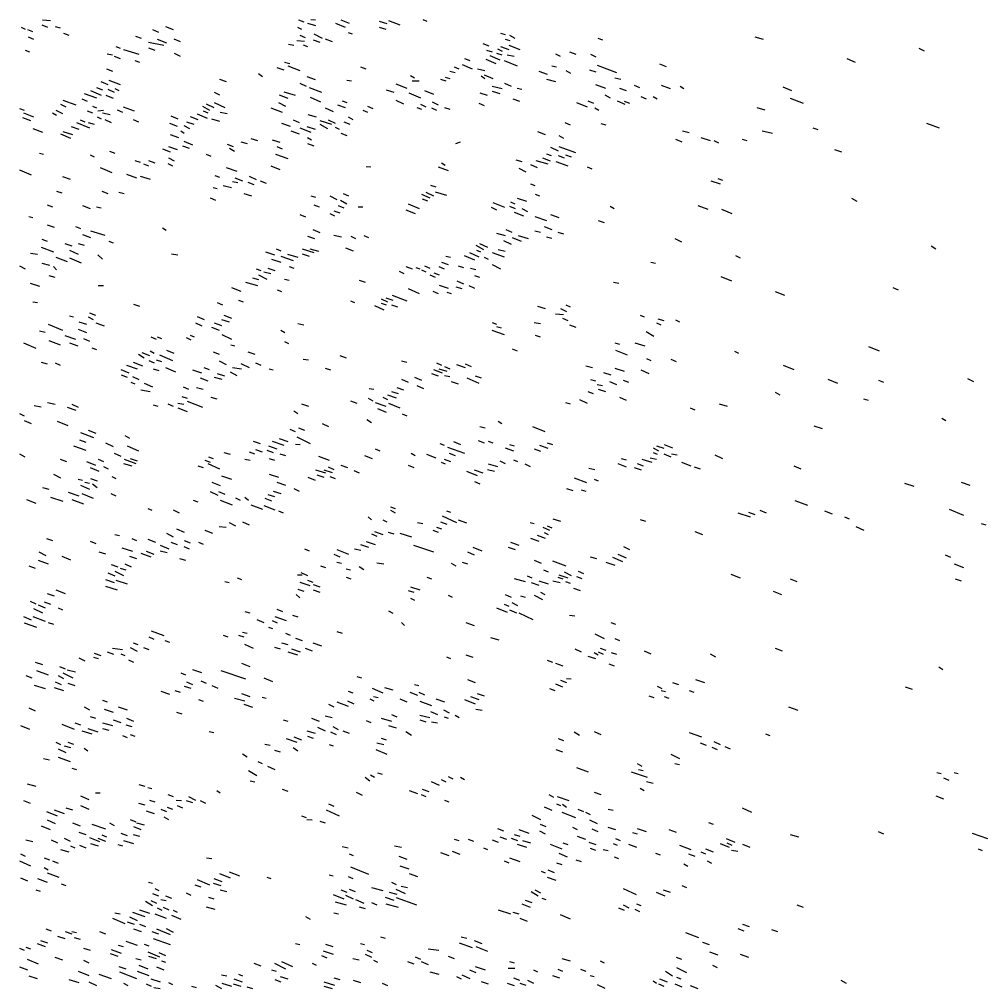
# Model space of a CAD drawing. Extents: x 0 to 598, y 0 to 600.
# Drawn here: x 0.2 to 300.9, y 0.2 to 301.4 of the extents above; entities that cross this region are included whole.
import ezdxf

# ---------------------------------------------------------------- set-up
doc = ezdxf.new("R2010")
doc.units = 0
doc.header["$MEASUREMENT"] = 0
doc.layers.add('LIMESTONE_FSET4', color=136, linetype='CONTINUOUS')

msp = doc.modelspace()

# ---------------------------------------------------------------- linework, layer by layer
at = {"layer": 'LIMESTONE_FSET4'}
for p, q in [((90.73, 301.4), (92.2, 301.22)), ((125.49, 301.4), (126.77, 300.84)), ((0.73, 298.97), (2.01, 298.41)), ((2.74, 298.22), (4.21, 297.66)), ((7.13, 299.72), (8.96, 298.97)), ((7.32, 301.22), (9.88, 301.03)), ((11.34, 299.16), (12.8, 298.78)), ((41.52, 298.22), (43.35, 297.47)), ((45.55, 299.16), (47.93, 298.22)), ((86.52, 298.97), (87.8, 298.41)), ((86.89, 301.22), (88.54, 300.66)), ((89.63, 300.28), (92.2, 299.53)), ((98.41, 300.28), (101.34, 298.97)), ((100.06, 301.22), (102.62, 300.28)), ((111.95, 300.84), (114.33, 300.09)), ((111.95, 298.97), (113.96, 298.41)), ((114.88, 301.03), (118.35, 299.72)), ((2.93, 295.98), (4.57, 295.23)), ((13.9, 297.1), (15.55, 296.54)), ((36.22, 296.16), (38.05, 295.6)), ((42.99, 295.23), (45.91, 294.1)), ((48.11, 295.41), (50.12, 294.48)), ((87.26, 296.54), (88.9, 295.79)), ((91.65, 296.91), (94.21, 295.6)), ((95.12, 295.41), (97.32, 294.48)), ((102.26, 297.29), (103.54, 296.91)), ((149.63, 297.1), (151.1, 296.72)), ((151.1, 295.23), (152.56, 294.85)), ((152.38, 296.54), (154.02, 295.6)), ((179.82, 295.6), (181.28, 295.04)), ((228.66, 295.98), (231.22, 295.23)), ((30.18, 292.98), (31.46, 292.42)), ((40.24, 294.29), (45, 293.35)), ((40.24, 292.61), (42.26, 291.86)), ((83.78, 293.73), (85.43, 293.35)), ((86.34, 294.85), (88.72, 294.66)), ((88.35, 293.54), (89.63, 292.98)), ((91.46, 295.04), (93.48, 294.29)), ((144.15, 293.92), (145.98, 293.17)), ((148.72, 292.23), (150.18, 291.48)), ((149.63, 292.98), (152.2, 292.04)), ((152.2, 293.35), (155.67, 292.04)), ((279.51, 292.42), (281.16, 291.67)), ((2.01, 291.86), (3.29, 291.29)), ((27.44, 290.73), (29.09, 290.36)), ((29.63, 289.98), (31.46, 289.24)), ((32.56, 292.04), (37.32, 290.55)), ((48.29, 290.92), (50.12, 289.98)), ((138.48, 289.24), (140.12, 288.67)), ((145.24, 291.86), (147.07, 291.29)), ((146.34, 290.17), (149.45, 288.86)), ((148.35, 290.92), (150, 290.36)), ((151.65, 290.36), (153.84, 289.98)), ((166.65, 290.73), (168.11, 289.98)), ((171.04, 291.29), (173.05, 290.55)), ((177.62, 290.55), (179.27, 289.8)), ((257.2, 289.24), (259.76, 288.11)), ((36.04, 288.67), (37.5, 288.11)), ((80.12, 286.43), (82.32, 285.68)), ((82.5, 288.11), (84.15, 287.74)), ((83.6, 286.99), (87.26, 285.49)), ((106.1, 286.61), (107.74, 286.05)), ((135.18, 286.61), (136.65, 286.05)), ((137.74, 287.36), (140.85, 286.05)), ((145.06, 289.05), (148.17, 287.74)), ((150.73, 288.67), (154.76, 286.99)), ((165.55, 286.99), (167.01, 286.61)), ((179.63, 287.18), (185.67, 284.93)), ((199.02, 287.55), (201.04, 286.8)), ((27.26, 286.05), (29.09, 285.3)), ((74.45, 284.56), (75.73, 283.62)), ((89.45, 283.62), (92.01, 282.68)), ((121.65, 283.99), (122.93, 283.24)), ((132.44, 283.43), (133.9, 283.06)), ((133.9, 285.3), (135.55, 284.93)), ((142.5, 286.05), (144.7, 285.49)), ((143.6, 283.81), (144.7, 283.06)), ((144.51, 284.18), (147.26, 283.06)), ((161.52, 285.3), (164.09, 284.37)), ((169.94, 285.49), (171.4, 284.74)), ((177.26, 285.68), (179.27, 285.12)), ((185.12, 283.24), (186.95, 282.87)), ((24.15, 280.25), (25.98, 279.5)), ((25.43, 282.12), (27.62, 281.19)), ((27.99, 282.5), (31.46, 281.19)), ((62.38, 282.87), (64.39, 282.12)), ((87.26, 281.56), (89.27, 280.62)), ((90.18, 280.25), (94.02, 278.75)), ((101.89, 282.5), (103.35, 282.31)), ((117.07, 281.37), (120.55, 280.06)), ((122.2, 282.31), (124.39, 282.31)), ((130.98, 282.87), (132.62, 282.31)), ((147.07, 280.62), (150.18, 279.88)), ((150.91, 281.56), (152.93, 280.62)), ((163.9, 282.87), (166.65, 282.12)), ((179.09, 281.19), (182.2, 280.06)), ((191.16, 281), (192.8, 280.25)), ((199.57, 281), (202.32, 279.88)), ((205.43, 280.62), (206.52, 279.88)), ((237.26, 280.44), (240, 279.31)), ((20.3, 278.38), (24.15, 277.07)), ((22.32, 279.31), (25.61, 277.82)), ((27.07, 277.82), (29.27, 276.88)), ((27.62, 279.69), (29.63, 278.75)), ((29.82, 279.88), (31.1, 279.31)), ((60.73, 278.75), (62.38, 278)), ((80.85, 278), (83.6, 276.88)), ((82.32, 278.94), (85.79, 277.82)), ((90.55, 277.25), (93.66, 275.76)), ((114.15, 279.5), (116.52, 278.75)), ((121.1, 278.56), (124.76, 277.07)), ((126.04, 279.31), (128.78, 278.19)), ((143.23, 278.56), (145.43, 277.82)), ((147.07, 279.13), (149.45, 278.38)), ((154.76, 280.06), (156.22, 279.69)), ((182.01, 278), (183.66, 277.07)), ((186.59, 280.06), (188.6, 279.31)), ((193.17, 277.44), (194.82, 276.69)), ((197.01, 277.44), (198.29, 276.69)), ((12.99, 275.01), (14.63, 274.26)), ((13.72, 276.32), (17.74, 274.82)), ((19.57, 276.69), (21.22, 275.94)), ((22.87, 274.45), (24.15, 273.88)), ((32.38, 274.26), (35.85, 272.95)), ((57.07, 274.45), (59.27, 273.14)), ((58.17, 275.2), (60.55, 274.07)), ((60.73, 275.57), (64.02, 274.07)), ((80.67, 275.57), (82.87, 274.45)), ((98.96, 274.82), (101.34, 274.07)), ((100.43, 276.13), (101.89, 275.57)), ((108.29, 274.45), (109.94, 273.7)), ((117.07, 276.32), (119.45, 275.2)), ((124.76, 275.01), (126.4, 274.26)), ((128.41, 275.76), (130.24, 274.82)), ((142.87, 275.38), (144.51, 274.63)), ((153.48, 276.69), (155.49, 275.94)), ((173.23, 275.57), (176.52, 274.26)), ((176.71, 276.13), (178.54, 275.38)), ((185.85, 276.13), (188.23, 275.01)), ((188.05, 275.94), (189.7, 275.38)), ((239.63, 276.88), (243.66, 275.38)), ((0.18, 273.7), (1.65, 273.14)), ((1.46, 272.39), (4.57, 271.08)), ((10.43, 272.39), (11.71, 271.64)), ((11.52, 273.14), (13.54, 272.2)), ((21.22, 272.95), (22.87, 272.39)), ((24.51, 272.95), (26.34, 273.14)), ((25.98, 272.39), (28.35, 271.83)), ((30.55, 273.32), (32.2, 272.57)), ((47.2, 271.45), (49.39, 270.51)), ((53.23, 271.26), (55.61, 270.33)), ((55.43, 272.01), (58.54, 270.7)), ((57.26, 272.95), (58.72, 272.39)), ((62.56, 272.57), (64.76, 272.2)), ((78.29, 273.88), (81.77, 272.57)), ((89.82, 271.83), (92.38, 271.08)), ((95.12, 273.88), (97.68, 272.76)), ((106.83, 273.14), (108.29, 272.57)), ((123.66, 274.07), (125.12, 273.51)), ((128.23, 273.88), (129.7, 273.14)), ((132.26, 274.07), (133.9, 273.51)), ((178.9, 273.88), (180.18, 273.14)), ((229.21, 274.07), (231.77, 273.32)), ((1.1, 270.89), (3.66, 269.95)), ((17.93, 269.39), (21.95, 267.71)), ((19.02, 270.14), (20.49, 269.58)), ((21.59, 269.39), (23.41, 268.83)), ((24.33, 271.08), (25.61, 270.51)), ((26.71, 270.33), (28.72, 269.39)), ((35.49, 270.33), (37.13, 269.58)), ((46.83, 269.2), (49.21, 268.27)), ((51.22, 268.46), (53.05, 267.52)), ((52.13, 269.58), (54.33, 268.83)), ((59.82, 270.51), (62.38, 269.77)), ((81.59, 269.2), (84.33, 268.27)), ((85.24, 270.14), (87.07, 269.39)), ((93.48, 269.95), (97.13, 268.83)), ((93.48, 268.83), (95.85, 267.52)), ((96.04, 270.14), (98.23, 269.2)), ((100.98, 269.58), (102.8, 268.83)), ((102.26, 271.08), (103.72, 270.33)), ((169.57, 269.39), (171.22, 268.64)), ((180.73, 269.02), (182.38, 268.64)), ((281.89, 269.2), (285.91, 267.71)), ((4.39, 267.52), (7.32, 266.4)), ((12.99, 265.83), (16.1, 264.52)), ((13.72, 266.58), (16.65, 265.65)), ((16.28, 268.08), (18.66, 267.33)), ((47.01, 265.65), (49.57, 264.71)), ((50.3, 266.77), (51.4, 266.02)), ((84.51, 266.77), (87.07, 265.83)), ((87.26, 267.71), (90.73, 266.4)), ((89.45, 268.08), (92.01, 267.33)), ((98.23, 267.89), (99.51, 267.33)), ((100.06, 266.02), (101.89, 265.27)), ((161.16, 266.58), (163.54, 265.65)), ((167.74, 265.27), (169.21, 264.52)), ((206.16, 266.77), (208.17, 266.21)), ((230.85, 266.77), (234.15, 266.02)), ((246.59, 267.71), (248.23, 267.15)), ((50.85, 262.09), (52.87, 261.34)), ((51.22, 263.59), (53.96, 262.46)), ((64.76, 262.65), (66.59, 261.9)), ((68.96, 263.4), (70.98, 262.84)), ((72.07, 264.34), (74.09, 263.78)), ((78.66, 263.96), (81.04, 263.21)), ((89.63, 264.71), (90.91, 263.96)), ((89.63, 262.84), (91.65, 262.09)), ((135.73, 262.84), (137.2, 263.4)), ((203.96, 264.15), (205.98, 263.4)), ((211.83, 264.71), (214.76, 263.78)), ((215.85, 263.78), (217.32, 263.03)), ((224.63, 264.15), (226.1, 263.78)), ((6.4, 259.84), (7.68, 259.47)), ((22.13, 259.28), (23.41, 258.72)), ((28.17, 260.41), (29.82, 259.84)), ((44.63, 261.15), (47.01, 260.22)), ((46.46, 261.9), (49.21, 260.97)), ((58.17, 259.47), (59.63, 258.91)), ((65.49, 261.34), (66.95, 260.41)), ((79.76, 259.47), (83.6, 258.16)), ((80.12, 261.9), (81.77, 261.15)), ((163.9, 259.66), (165.37, 259.1)), ((165.18, 261.72), (167.56, 260.59)), ((167.56, 259.1), (169.39, 258.35)), ((167.74, 261.9), (172.87, 260.03)), ((169.76, 259.28), (171.59, 258.72)), ((253.35, 260.97), (255.55, 260.22)), ((36.04, 257.6), (37.68, 257.04)), ((38.78, 256.47), (40.24, 255.91)), ((40.24, 257.6), (42.26, 256.85)), ((46.28, 256.66), (47.74, 255.91)), ((46.46, 258.35), (48.29, 257.41)), ((131.34, 256.85), (132.44, 256.1)), ((154.39, 257.78), (156.22, 257.22)), ((158.96, 256.29), (160.98, 255.35)), ((160.61, 257.6), (164.27, 256.47)), ((162.62, 258.35), (165, 257.41)), ((166.83, 257.22), (170.49, 255.91)), ((0.18, 254.6), (3.84, 253.1)), ((25.24, 255.35), (28.9, 253.85)), ((33.48, 253.29), (36.59, 252.17)), ((64.39, 255.35), (67.68, 254.23)), ((78.29, 255.91), (81.04, 254.79)), ((107.93, 255.73), (109.39, 255.54)), ((130.24, 255.54), (133.35, 254.42)), ((155.3, 255.16), (157.5, 254.04)), ((176.52, 255.54), (177.99, 254.98)), ((13.54, 252.54), (15.91, 251.79)), ((37.68, 252.73), (40.79, 251.79)), ((60.91, 252.92), (62.38, 252.36)), ((66.4, 251.05), (68.05, 250.67)), ((67.13, 252.17), (69.51, 251.23)), ((71.16, 250.86), (72.99, 250.11)), ((71.52, 252.73), (73.72, 251.61)), ((75, 251.23), (76.83, 250.48)), ((158.96, 250.3), (160.24, 249.73)), ((214.94, 251.23), (217.87, 250.3)), ((217.13, 251.98), (218.6, 251.42)), ((11.71, 248.05), (13.35, 247.49)), ((25.79, 248.05), (27.62, 247.3)), ((31.1, 247.68), (32.74, 247.3)), ((60.37, 249.17), (61.65, 248.8)), ((63.48, 249.73), (66.04, 249.17)), ((69.88, 247.3), (72.26, 246.55)), ((100.79, 247.3), (102.44, 246.55)), ((125.12, 247.11), (127.68, 245.99)), ((126.4, 247.68), (128.78, 246.55)), ((127.87, 249.92), (129.51, 249.36)), ((129.33, 247.86), (132.8, 246.74)), ((160.43, 247.11), (161.71, 246.55)), ((59.45, 245.99), (61.1, 245.24)), ((90.73, 246.55), (92.2, 246.18)), ((96.59, 246.55), (98.78, 245.43)), ((99.88, 245.24), (101.89, 244.12)), ((120.91, 244.12), (124.39, 242.62)), ((125.3, 245.62), (126.95, 245.05)), ((147.26, 244.49), (150.91, 243)), ((152.74, 244.68), (154.02, 244.12)), ((154.76, 245.8), (157.68, 244.87)), ((258.66, 245.8), (260.3, 244.87)), ((8.78, 243.74), (10.43, 243.18)), ((19.76, 243.56), (22.13, 242.62)), ((24.15, 243.18), (25.61, 242.81)), ((91.65, 243.74), (93.29, 243.18)), ((96.59, 241.12), (98.05, 240.37)), ((97.87, 241.87), (99.7, 241.31)), ((99.15, 243.56), (100.98, 242.81)), ((105.37, 243.18), (106.83, 243.18)), ((120.18, 242.25), (123.11, 241.12)), ((146.71, 243), (148.35, 242.25)), ((152.38, 243.37), (154.21, 242.62)), ((153.84, 241.5), (156.77, 240.37)), ((156.22, 242.62), (158.05, 241.68)), ((183.66, 243.37), (184.94, 242.62)), ((210.91, 243.56), (214.02, 242.43)), ((218.23, 242.43), (221.52, 241.12)), ((3.11, 240.19), (4.39, 239.81)), ((87.26, 240.75), (89.09, 240)), ((160.24, 240.19), (163.9, 238.88)), ((165.18, 240.75), (167.74, 239.81)), ((180, 238.88), (181.83, 238.32)), ((8.78, 237.57), (10.98, 236.82)), ((17.56, 237), (19.21, 236.44)), ((22.32, 235.69), (26.71, 234.38)), ((44.63, 236.63), (45.73, 235.88)), ((91.28, 236.07), (93.48, 235.13)), ((151.28, 236.07), (153.11, 235.32)), ((160.24, 235.69), (162.07, 235.32)), ((163.17, 237), (165.55, 236.07)), ((167.38, 235.32), (169.21, 234.76)), ((7.13, 233.07), (8.78, 232.51)), ((19.76, 234.57), (22.32, 233.63)), ((27.99, 232.51), (29.27, 231.95)), ((89.63, 234.01), (91.83, 233.26)), ((97.87, 234.38), (100.24, 233.82)), ((103.17, 234.01), (104.63, 233.26)), ((107.2, 234.2), (108.66, 233.63)), ((148.35, 234.95), (151.1, 234.2)), ((150.55, 232.7), (152.93, 231.58)), ((153.29, 233.63), (156.04, 232.51)), ((155.12, 234.2), (158.23, 233.26)), ((163.9, 233.82), (165.55, 233.45)), ((203.78, 233.26), (205.79, 232.32)), ((6.95, 230.64), (10.79, 229.14)), ((14.27, 231.76), (16.46, 231.01)), ((15.73, 229.7), (18.48, 228.39)), ((18.48, 231.76), (20.3, 231.2)), ((76.65, 229.14), (79.39, 228.21)), ((79.94, 230.08), (81.4, 229.52)), ((87.99, 230.08), (91.65, 228.95)), ((90.37, 230.08), (93.11, 229.33)), ((101.52, 230.45), (103.9, 229.52)), ((139.94, 228.95), (142.87, 227.64)), ((141.95, 231.2), (144.33, 229.89)), ((142.13, 229.7), (143.41, 229.14)), ((143.05, 231.76), (145.61, 230.64)), ((147.07, 228.95), (150.73, 227.64)), ((148.9, 229.89), (151.1, 229.33)), ((283.35, 231.01), (284.82, 230.08)), ((3.66, 228.77), (5.85, 228.39)), ((11.52, 227.46), (15, 226.15)), ((15.73, 227.27), (19.39, 225.77)), ((24.51, 228.21), (25.98, 226.9)), ((47.38, 228.58), (49.39, 228.21)), ((78.48, 226.9), (81.4, 225.96)), ((81.4, 227.83), (85.24, 226.52)), ((83.41, 228.39), (86.71, 227.46)), ((87.99, 228.58), (90.18, 227.83)), ((131.34, 225.96), (133.35, 225.21)), ((132.62, 227.83), (134.09, 227.46)), ((138.29, 228.02), (141.59, 226.71)), ((144.51, 227.46), (145.79, 226.9)), ((196.28, 225.96), (197.74, 225.59)), ((222.62, 228.02), (224.09, 227.27)), ((0.18, 224.84), (2.01, 223.9)), ((7.13, 225.59), (9.51, 225.02)), ((10.79, 224.65), (11.71, 223.53)), ((73.72, 223.9), (75.18, 223.34)), ((76.1, 222.96), (78.29, 222.4)), ((77.38, 224.09), (79.57, 223.34)), ((83.96, 224.65), (85.43, 224.09)), ((118.17, 223.15), (119.63, 222.4)), ((120.18, 224.65), (122.2, 223.9)), ((123.29, 224.27), (124.57, 223.9)), ((125.12, 223.53), (126.4, 222.96)), ((126.04, 224.84), (127.68, 224.09)), ((130.43, 224.65), (132.07, 223.9)), ((136.46, 224.84), (138.11, 224.27)), ((140.3, 224.09), (141.95, 223.71)), ((147.07, 225.21), (149.63, 223.9)), ((9.33, 221.84), (11.16, 221.28)), ((72.62, 221.09), (74.45, 220.53)), ((74.45, 222.03), (77.01, 220.72)), ((82.5, 220.72), (83.96, 220.34)), ((105.73, 220.34), (107.56, 219.78)), ((127.68, 222.03), (129.33, 221.28)), ((128.96, 222.59), (130.61, 222.03)), ((136.1, 220.16), (138.11, 219.22)), ((141.59, 221.84), (143.05, 221.28)), ((218.05, 221.47), (221.34, 220.16)), ((3.48, 219.41), (6.4, 218.47)), ((24.7, 218.66), (26.34, 218.66)), ((66.04, 218.1), (68.96, 216.97)), ((70.43, 219.78), (74.09, 218.66)), ((80.3, 217.35), (81.59, 216.79)), ((120.91, 217.72), (124.39, 216.22)), ((128.6, 216.97), (130.24, 216.22)), ((130.61, 218.85), (133.35, 217.91)), ((135.73, 218.28), (137.56, 217.72)), ((139.76, 218.66), (141.59, 217.91)), ((184.76, 219.78), (186.4, 219.41)), ((271.46, 218.1), (273.11, 217.35)), ((68.23, 214.17), (69.7, 213.6)), ((102.99, 213.98), (104.27, 213.42)), ((112.5, 214.54), (114.51, 213.6)), ((113.96, 214.91), (116.16, 214.17)), ((115.98, 215.66), (120.55, 213.98)), ((132.99, 216.6), (134.27, 216.22)), ((234.88, 216.79), (237.8, 215.66)), ((4.39, 213.6), (5.85, 213.42)), ((35.67, 212.85), (37.5, 212.29)), ((61.65, 213.42), (63.29, 212.67)), ((110.49, 212.48), (113.41, 211.17)), ((112.5, 213.23), (114.15, 212.67)), ((115.79, 212.67), (117.62, 212.11)), ((161.16, 212.29), (163.54, 211.54)), ((168.29, 211.54), (170.12, 210.61)), ((169.94, 212.67), (171.22, 212.11)), ((15.73, 209.3), (17.01, 208.92)), ((21.59, 208.92), (23.05, 208.17)), ((21.95, 210.23), (23.78, 209.49)), ((55.43, 209.11), (57.62, 208.17)), ((62.93, 208.17), (65.3, 207.43)), ((63.66, 209.49), (66.04, 208.55)), ((166.65, 209.86), (169.21, 209.67)), ((168.84, 208.55), (170.49, 207.8)), ((192.99, 209.49), (194.27, 208.92)), ((198.48, 208.36), (200.3, 207.8)), ((203.96, 207.99), (205.24, 207.43)), ((9.15, 206.68), (13.54, 204.81)), ((18.48, 205.18), (21.04, 204.06)), ((18.66, 207.43), (21.04, 206.68)), ((23.96, 207.05), (26.52, 206.12)), ((54.88, 207.05), (56.89, 206.12)), ((59.82, 205.74), (62.2, 204.81)), ((60.73, 207.05), (62.93, 206.3)), ((86.71, 206.86), (88.54, 206.49)), ((147.07, 207.24), (148.35, 206.68)), ((148.35, 205.93), (149.82, 205.55)), ((160.06, 207.24), (162.07, 206.86)), ((171.04, 206.49), (173.05, 205.74)), ((198.11, 207.05), (199.39, 206.49)), ((6.4, 204.62), (8.23, 204.24)), ((14.27, 203.12), (17.56, 202)), ((20.12, 202.18), (21.95, 201.44)), ((40.98, 202.75), (42.62, 202)), ((42.99, 202.75), (44.27, 202.18)), ((51.95, 202.56), (53.41, 201.81)), ((53.23, 203.31), (54.51, 202.75)), ((63.11, 203.49), (66.04, 202)), ((81.4, 204.81), (82.68, 204.06)), ((146.89, 204.81), (150.73, 203.49)), ((160.43, 203.31), (161.89, 202.75)), ((194.82, 204.43), (197.2, 202.93)), ((1.46, 200.87), (5.3, 199.19)), ((9.33, 201.62), (12.8, 200.31)), ((15.73, 200.87), (18.29, 199.94)), ((22.68, 199.38), (24.15, 198.81)), ((65.85, 200.31), (67.13, 199.94)), ((82.5, 201.25), (83.78, 200.69)), ((153.29, 199), (154.76, 198.44)), ((185.12, 200.87), (186.59, 200.5)), ((191.34, 200.87), (194.45, 199.94)), ((263.96, 199.75), (267.26, 198.44)), ((37.13, 197.32), (38.96, 196.19)), ((38.23, 197.88), (40.61, 196.94)), ((40.79, 198.44), (42.07, 197.69)), ((43.72, 197.13), (47.74, 195.44)), ((45.91, 198.63), (48.11, 197.69)), ((60.37, 198.07), (62.2, 197.32)), ((71.16, 198.07), (73.35, 197.32)), ((88.35, 195.82), (90, 195.63)), ((99.7, 196.94), (101.71, 196.19)), ((185.3, 198.63), (188.96, 197.13)), ((195, 196.01), (196.28, 195.44)), ((202.5, 195.82), (204.15, 195.07)), ((222.26, 198.25), (223.54, 197.69)), ((6.95, 194.88), (8.78, 194.32)), ((11.34, 194.7), (12.8, 193.95)), ((33.48, 193.95), (36.77, 192.82)), ((35.49, 194.88), (38.41, 193.76)), ((40.43, 195.44), (42.07, 194.7)), ((41.71, 192.82), (43.54, 192.26)), ((42.62, 195.63), (44.27, 195.07)), ((45.55, 193.2), (48.66, 191.89)), ((57.44, 193.2), (59.09, 192.64)), ((62.2, 195.26), (64.39, 194.13)), ((66.4, 193.2), (69.15, 192.82)), ((68.96, 194.51), (71.52, 193.2)), ((73.54, 194.7), (75.18, 193.95)), ((77.74, 192.82), (79.02, 192.45)), ((95.12, 193.01), (96.77, 192.45)), ((118.9, 195.26), (120.55, 194.88)), ((129.7, 194.7), (131.34, 193.95)), ((130.43, 192.82), (132.99, 192.07)), ((132.26, 193.57), (133.9, 192.82)), ((135.91, 194.13), (138.66, 193.2)), ((138.66, 194.32), (140.49, 193.57)), ((176.16, 193.76), (178.17, 193.2)), ((185.12, 193.01), (188.05, 192.07)), ((237.44, 193.95), (240.73, 192.64)), ((31.65, 192.64), (34.21, 191.51)), ((31.83, 190.95), (33.66, 190.2)), ((35.3, 190.39), (37.32, 189.45)), ((53.96, 192.45), (56.71, 191.51)), ((56.34, 190.02), (58.72, 189.08)), ((60.73, 190.2), (63.11, 189.64)), ((61.65, 191.33), (63.84, 190.58)), ((65.67, 191.89), (67.68, 190.76)), ((122.93, 190.2), (125.12, 189.27)), ((128.23, 191.33), (130.24, 190.58)), ((128.78, 192.64), (131.52, 191.51)), ((132.26, 190.76), (133.9, 190.39)), ((139.21, 190.02), (142.87, 188.33)), ((141.77, 190.58), (143.6, 190.02)), ((181.65, 191.7), (183.84, 190.95)), ((193.17, 192.45), (195.73, 191.33)), ((294.7, 189.83), (296.52, 188.89)), ((34.76, 188.71), (36.04, 188.14)), ((38.96, 188.33), (41.52, 187.21)), ((51.04, 187.21), (52.68, 186.46)), ((55.24, 187.02), (57.26, 186.46)), ((117.44, 187.02), (119.45, 186.27)), ((118.9, 189.64), (120.91, 188.71)), ((123.66, 187.58), (125.67, 186.65)), ((134.27, 188.89), (136.46, 188.14)), ((177.62, 189.45), (179.09, 189.08)), ((179.63, 187.96), (181.28, 187.58)), ((183.48, 188.89), (185.67, 187.96)), ((187.68, 189.27), (189.33, 188.71)), ((251.34, 189.64), (254.27, 188.33)), ((267.07, 189.27), (268.54, 188.71)), ((37.87, 186.27), (40.79, 185.71)), ((50.67, 184.21), (52.32, 183.65)), ((59.63, 184.02), (61.46, 183.46)), ((108.84, 186.65), (110.3, 186.46)), ((113.05, 184.02), (114.51, 183.28)), ((114.51, 184.77), (117.26, 183.84)), ((115.79, 185.71), (117.8, 185.15)), ((176.71, 185.71), (178.35, 185.15)), ((180, 186.46), (182.2, 185.71)), ((186.59, 184.02), (188.6, 183.09)), ((234.88, 185.52), (236.34, 184.77)), ((4.76, 181.4), (6.95, 181.03)), ((8.96, 182.34), (11.34, 181.78)), ((15, 180.84), (17.74, 179.91)), ((16.46, 181.78), (18.48, 180.84)), ((41.71, 181.59), (43.17, 181.22)), ((46.28, 181.97), (47.93, 181.22)), ((49.39, 182.15), (51.22, 181.78)), ((52.32, 182.71), (57.07, 180.84)), ((87.8, 181.97), (90, 181.22)), ((102.99, 182.9), (105, 182.15)), ((108.48, 183.65), (109.94, 182.9)), ((110.67, 182.34), (113.96, 181.22)), ((114.88, 182.15), (118.35, 180.66)), ((169.76, 182.34), (171.22, 181.97)), ((174.15, 183.28), (176.52, 182.15)), ((217.5, 181.97), (220.06, 181.22)), ((262.32, 183.46), (263.78, 183.09)), ((0.18, 178.97), (1.65, 178.22)), ((49.39, 180.66), (52.32, 179.53)), ((85.43, 179.72), (86.71, 178.97)), ((111.4, 180.47), (114.15, 179.34)), ((119.09, 178.78), (120.55, 178.22)), ((208.54, 180.66), (210, 180.09)), ((1.65, 176.72), (3.84, 175.79)), ((11.89, 176.54), (15.18, 175.23)), ((94.21, 175.79), (96.22, 174.85)), ((108.11, 177.1), (109.57, 176.16)), ((143.23, 174.85), (144.88, 174.48)), ((148.9, 176.54), (150, 175.79)), ((159.51, 174.85), (163.35, 173.35)), ((246.95, 175.04), (249.51, 174.29)), ((286.65, 177.47), (287.93, 176.72)), ((19.21, 172.98), (23.23, 171.48)), ((21.59, 173.73), (23.96, 172.79)), ((32.93, 172.04), (34.39, 171.29)), ((84.15, 174.1), (85.79, 173.35)), ((86.89, 174.48), (88.72, 173.73)), ((17.01, 168.86), (20.85, 167.55)), ((18.84, 170.73), (20.85, 169.98)), ((26.89, 169.8), (29.27, 168.67)), ((33.66, 168.86), (37.13, 167.36)), ((72.8, 170.36), (75, 169.61)), ((77.56, 168.86), (80.12, 167.93)), ((78.66, 170.36), (82.32, 169.05)), ((80.85, 171.11), (83.6, 170.17)), ((85.98, 169.42), (87.44, 169.24)), ((86.34, 171.67), (90.55, 169.61)), ((130.79, 169.61), (132.07, 169.05)), ((135, 170.17), (137.2, 169.24)), ((142.68, 170.55), (144.51, 169.8)), ((145.79, 170.36), (147.26, 169.8)), ((152.38, 169.24), (153.84, 168.86)), ((161.71, 169.05), (164.27, 168.11)), ((164.09, 169.8), (165.73, 169.24)), ((198.11, 168.86), (200.3, 168.11)), ((200.49, 169.24), (203.05, 168.3)), ((0.18, 166.43), (1.83, 165.49)), ((29.63, 166.61), (31.65, 165.68)), ((63.66, 166.8), (65.67, 166.24)), ((71.52, 166.99), (73.17, 166.43)), ((73.54, 167.74), (75.55, 166.99)), ((77.01, 167.55), (79.02, 166.8)), ((81.04, 166.43), (82.87, 165.87)), ((93.11, 165.68), (96.4, 164.37)), ((107.38, 165.87), (109.76, 164.93)), ((110.67, 167.93), (112.13, 167.36)), ((121.83, 166.61), (123.11, 165.87)), ((126.59, 166.24), (129.51, 165.12)), ((133.17, 168.49), (138.48, 166.61)), ((133.72, 166.61), (135.55, 165.87)), ((151.1, 168.3), (153.66, 167.36)), ((160.06, 167.93), (162.07, 167.18)), ((197.01, 168.3), (198.66, 167.36)), ((197.01, 166.8), (198.29, 166.24)), ((200.3, 166.43), (202.5, 165.49)), ((202.68, 166.43), (204.51, 166.05)), ((216.22, 166.05), (218.6, 164.93)), ((12.8, 164.74), (14.82, 163.99)), ((21.04, 163.99), (23.78, 162.87)), ((24.7, 164.74), (26.34, 163.99)), ((32.56, 163.43), (35.12, 162.68)), ((32.74, 164.74), (36.4, 163.43)), ((34.57, 164.93), (36.77, 164.18)), ((55.61, 162.68), (57.26, 162.12)), ((57.8, 164.37), (59.45, 163.81)), ((58.72, 163.43), (62.38, 161.75)), ((58.9, 165.49), (60.37, 164.93)), ((70.24, 164.74), (71.89, 164.37)), ((77.74, 164.93), (79.39, 164.37)), ((100.06, 162.87), (102.07, 162.12)), ((120.91, 162.87), (122.74, 162.12)), ((131.16, 163.81), (132.44, 163.24)), ((132.07, 164.74), (134.09, 163.99)), ((145.79, 163.24), (148.72, 162.5)), ((149.45, 164.18), (151.1, 163.43)), ((153.66, 164.56), (154.94, 163.99)), ((157.13, 163.24), (158.78, 162.5)), ((186.04, 163.43), (188.6, 162.31)), ((187.13, 164.93), (188.6, 164.56)), ((192.07, 163.43), (193.9, 162.68)), ((193.54, 164.74), (196.65, 163.81)), ((196.1, 165.12), (198.11, 164.74)), ((205.79, 163.81), (208.72, 162.68)), ((240.73, 162.68), (242.93, 161.75)), ((10.79, 160.06), (12.99, 158.94)), ((22.13, 162.12), (24.88, 161)), ((26.34, 162.5), (27.8, 161.75)), ((77.74, 160.06), (80.67, 159.13)), ((92.2, 161.37), (95.3, 160.44)), ((92.56, 159.88), (94.76, 159.13)), ((94.76, 161.37), (97.32, 160.62)), ((96.04, 162.31), (97.87, 161.56)), ((104.09, 161.19), (105.73, 160.44)), ((139.02, 161), (142.32, 159.69)), ((141.4, 161.37), (144.15, 160.44)), ((145.61, 161.56), (147.8, 161)), ((177.07, 161.93), (178.9, 161.56)), ((191.16, 162.12), (193.35, 161.37)), ((209.82, 162.31), (211.65, 161.75)), ((18.48, 158.56), (19.76, 158.19)), ((19.21, 156.69), (21.95, 155.38)), ((20.49, 157.63), (21.95, 157.25)), ((22.32, 158.75), (24.33, 158)), ((22.87, 157.07), (24.33, 155.94)), ((28.9, 159.31), (30.18, 158.75)), ((60, 157.63), (62.56, 156.51)), ((62.93, 159.5), (66.04, 158.56)), ((80.12, 157.63), (82.87, 156.69)), ((89.82, 159.13), (92.01, 158.19)), ((96.59, 159.31), (98.23, 158.75)), ((141.59, 157.82), (143.23, 157.07)), ((172.5, 158.94), (176.34, 157.44)), ((178.72, 158.56), (180, 158)), ((275.12, 157.25), (278.05, 156.32)), ((292.68, 157.63), (295.43, 156.69)), ((7.32, 155.94), (9.33, 155.38)), ((15.37, 154.45), (18.66, 153.32)), ((19.57, 154.07), (23.05, 152.57)), ((28.54, 154.07), (30.18, 153.32)), ((59.45, 154.63), (61.83, 153.51)), ((62.01, 154.63), (64.02, 153.88)), ((77.38, 153.7), (79.39, 153.14)), ((79.02, 154.82), (81.4, 154.07)), ((85.43, 155.57), (87.07, 154.82)), ((170.12, 155.57), (172.13, 155.01)), ((174.7, 155.2), (176.16, 154.82)), ((2.38, 152.2), (5.3, 151.08)), ((9.88, 152.95), (13.72, 151.64)), ((16.46, 152.2), (20.12, 150.89)), ((54.15, 152.01), (55.61, 151.45)), ((62.56, 152.01), (66.22, 150.51)), ((67.32, 152.76), (68.78, 152.01)), ((70.24, 152.95), (71.34, 152.01)), ((76.46, 152.57), (78.48, 151.83)), ((245.12, 150.33), (241.1, 151.83)), ((40.06, 149.39), (41.34, 148.83)), ((47.93, 149.02), (49.76, 148.08)), ((72.07, 150.51), (75.73, 149.2)), ((76.1, 150.33), (79.57, 149.02)), ((80.67, 148.64), (82.13, 148.08)), ((115.43, 149.95), (116.89, 149.39)), ((115.43, 148.83), (116.89, 148.08)), ((132.8, 148.64), (134.09, 148.27)), ((223.35, 148.08), (227.2, 146.77)), ((226.65, 148.27), (228.66, 147.52)), ((230.12, 148.83), (232.13, 148.08)), ((250.24, 148.64), (252.62, 147.71)), ((289.02, 149.2), (293.41, 147.33)), ((65.3, 145.09), (67.32, 143.96)), ((69.51, 145.27), (71.52, 144.34)), ((108.48, 146.77), (109.57, 145.83)), ((113.05, 145.83), (114.33, 145.27)), ((123.84, 145.09), (125.49, 144.71)), ((130.98, 145.27), (132.99, 144.52)), ((131.52, 147.15), (135.91, 145.09)), ((136.46, 145.83), (139.02, 144.9)), ((158.78, 145.09), (160.06, 144.71)), ((165.91, 146.21), (168.29, 145.46)), ((192.99, 146.02), (194.63, 145.46)), ((256.46, 146.77), (257.93, 146.21)), ((298.9, 144.71), (300.37, 144.34)), ((45.91, 141.72), (47.93, 140.59)), ((49.02, 143.03), (51.4, 142.09)), ((57.8, 142.65), (60.18, 141.72)), ((62.2, 143.78), (64.39, 143.59)), ((110.49, 142.28), (113.05, 141.34)), ((114.7, 142.09), (116.52, 141.53)), ((118.35, 141.72), (122.01, 140.59)), ((128.6, 142.65), (130.24, 142.09)), ((129.7, 143.59), (131.34, 143.03)), ((162.8, 143.59), (164.82, 142.65)), ((163.17, 141.9), (164.45, 141.34)), ((164.09, 143.96), (165.55, 143.4)), ((210, 142.28), (212.38, 141.34)), ((259.94, 143.78), (262.5, 142.65)), ((8.6, 140.03), (10.43, 139.47)), ((22.13, 139.28), (23.96, 138.53)), ((29.82, 141.34), (31.28, 140.97)), ((35.12, 140.03), (36.59, 139.47)), ((40.06, 139.84), (42.44, 138.91)), ((47.2, 138.91), (49.21, 138.16)), ((51.4, 139.47), (53.23, 138.72)), ((55.79, 138.91), (57.26, 138.35)), ((107.93, 139.1), (110.67, 138.16)), ((109.57, 141.53), (111.22, 140.78)), ((152.74, 138.91), (155.3, 137.97)), ((158.96, 140.22), (161.52, 139.28)), ((160.98, 141.15), (163.54, 140.22)), ((6.22, 135.91), (8.41, 134.79)), ((24.88, 135.91), (26.89, 135.35)), ((32.01, 137.22), (35.3, 136.1)), ((39.51, 136.1), (41.89, 135.16)), ((43.9, 137.97), (46.65, 136.85)), ((43.9, 136.29), (46.1, 135.73)), ((51.22, 137.6), (52.87, 136.85)), ((88.72, 136.85), (90.18, 136.29)), ((98.78, 136.66), (102.44, 135.16)), ((104.27, 136.85), (106.28, 136.47)), ((106.1, 138.16), (108.66, 137.41)), ((122.56, 137.97), (128.78, 135.91)), ((139.39, 135.91), (141.4, 134.98)), ((141.04, 137.41), (143.78, 136.29)), ((152.01, 137.41), (154.21, 136.66)), ((187.87, 137.6), (189.7, 136.66)), ((6.04, 133.29), (9.15, 132.17)), ((13.35, 134.6), (16.1, 133.48)), ((34.39, 134.6), (36.59, 133.85)), ((37.87, 135.54), (40.98, 134.41)), ((49.94, 133.85), (51.77, 133.29)), ((97.87, 135.16), (99.7, 134.41)), ((98.78, 132.73), (100.24, 132.36)), ((111.22, 132.54), (113.41, 132.17)), ((137.74, 132.73), (139.39, 132.17)), ((160.06, 133.29), (162.26, 132.36)), ((165.73, 133.1), (169.94, 131.61)), ((177.44, 134.41), (179.45, 133.85)), ((182.38, 132.73), (185.12, 131.79)), ((184.39, 134.23), (187.5, 132.92)), ((186.04, 135.16), (188.6, 134.04)), ((287.74, 134.98), (289.39, 134.23)), ((3.11, 131.61), (5.12, 130.86)), ((28.72, 131.98), (30.73, 131.23)), ((29.82, 129.92), (32.56, 128.61)), ((31.46, 130.86), (33.29, 130.3)), ((32.93, 132.17), (34.94, 131.23)), ((87.62, 129.55), (89.63, 128.61)), ((93.66, 131.61), (95.3, 131.05)), ((101.71, 130.67), (102.99, 130.3)), ((105.73, 131.42), (107.2, 130.48)), ((134.27, 132.36), (135.73, 131.61)), ((162.99, 130.3), (164.45, 129.73)), ((169.39, 129.73), (171.59, 128.61)), ((173.78, 129.92), (175.43, 129.17)), ((290.49, 132.17), (293.41, 131.05)), ((26.89, 127.3), (29.63, 126.37)), ((27.62, 129.36), (29.82, 128.42)), ((30.18, 127.11), (33.66, 125.99)), ((64.02, 126.74), (65.3, 126.37)), ((67.87, 127.86), (69.15, 127.3)), ((86.52, 128.8), (87.99, 128.8)), ((87.26, 126.55), (90.37, 125.43)), ((89.63, 127.11), (91.28, 126.55)), ((101.71, 128.05), (103.17, 127.49)), ((126.77, 128.05), (128.23, 127.49)), ((153.84, 127.68), (157.32, 126.74)), ((157.87, 128.42), (159.33, 127.86)), ((161.52, 126.93), (164.45, 125.99)), ((165.91, 126.93), (168.11, 126.37)), ((167.38, 128.05), (169.02, 127.49)), ((167.74, 128.8), (170.49, 127.86)), ((169.76, 126.74), (171.22, 126.18)), ((173.23, 128.24), (174.88, 127.68)), ((221.16, 128.99), (224.09, 127.86)), ((239.63, 127.49), (241.65, 126.74)), ((290.85, 127.49), (292.68, 126.93)), ((11.52, 124.12), (14.45, 123)), ((26.89, 125.24), (30.55, 124.12)), ((86.71, 124.31), (88.54, 123.74)), ((91.46, 125.8), (93.48, 125.05)), ((91.46, 124.12), (93.48, 123.37)), ((120.91, 123.93), (122.74, 123.37)), ((121.65, 125.05), (124.57, 124.12)), ((159.15, 126.37), (161.52, 125.62)), ((172.32, 124.68), (174.33, 123.93)), ((234.33, 123.74), (236.89, 122.62)), ((3.48, 120.56), (5.3, 119.81)), ((8.78, 123), (10.98, 122.25)), ((86.16, 122.62), (87.26, 121.68)), ((121.65, 121.5), (122.93, 120.94)), ((133.35, 122.43), (134.63, 121.87)), ((151.1, 122.62), (152.93, 121.87)), ((155.85, 122.25), (157.32, 121.87)), ((160.06, 122.43), (162.62, 121.12)), ((162.07, 123.37), (163.35, 122.62)), ((4.57, 118.32), (7.32, 117)), ((6.04, 119.44), (8.23, 118.5)), ((7.87, 120.37), (9.88, 119.63)), ((12.26, 118.5), (13.54, 117.94)), ((80.12, 118.13), (81.95, 117.38)), ((114.88, 117.57), (116.16, 116.82)), ((148.35, 118.5), (151.65, 117.19)), ((150.73, 119.63), (152.2, 119.06)), ((152.38, 117.94), (154.57, 117)), ((153.11, 120.19), (154.94, 119.25)), ((1.46, 115.88), (3.84, 114.76)), ((4.39, 115.88), (8.23, 114.38)), ((70.24, 117.38), (71.71, 117)), ((73.9, 114.95), (76.1, 114.01)), ((78.66, 114.57), (80.3, 113.82)), ((79.57, 115.88), (83.05, 114.57)), ((85.06, 116.26), (86.71, 115.69)), ((155.3, 117), (159.7, 114.95)), ((171.04, 116.26), (172.68, 116.07)), ((1.65, 113.82), (5.49, 112.51)), ((9.15, 114.01), (10.79, 113.45)), ((77.56, 112.51), (78.84, 112.14)), ((118.9, 114.01), (119.82, 113.07)), ((138.84, 114.01), (141.4, 113.07)), ((183.84, 114.01), (185.3, 113.45)), ((40.43, 109.52), (41.89, 108.77)), ((41.16, 111.39), (45, 109.89)), ((63.48, 110.08), (64.94, 109.52)), ((68.23, 110.08), (69.88, 109.52)), ((69.51, 111.01), (70.98, 110.64)), ((82.87, 110.64), (84.33, 110.08)), ((85.98, 109.14), (87.99, 108.39)), ((98.78, 111.2), (100.43, 110.64)), ((146.52, 109.33), (149.09, 108.58)), ((178.9, 110.45), (181.83, 108.95)), ((185.12, 108.95), (186.59, 108.39)), ((29.09, 105.96), (32.2, 105.59)), ((34.57, 106.15), (36.77, 105.02)), ((35.49, 107.64), (36.95, 107.08)), ((38.78, 106.15), (40.43, 105.59)), ((45.37, 108.39), (46.83, 107.83)), ((70.06, 107.27), (72.8, 105.96)), ((79.39, 106.33), (81.22, 105.77)), ((81.59, 107.64), (83.6, 107.08)), ((84.7, 105.77), (87.44, 104.84)), ((88.9, 105.96), (91.1, 105.21)), ((91.28, 107.64), (94.02, 106.71)), ((172.68, 105.77), (174.7, 104.84)), ((180.55, 105.96), (182.38, 105.4)), ((234.88, 105.96), (237.07, 105.21)), ((18.66, 102.96), (20.49, 102.03)), ((23.23, 103.15), (24.7, 102.78)), ((23.41, 104.46), (25.43, 103.71)), ((27.44, 104.84), (29.45, 104.09)), ((31.65, 104.27), (32.93, 103.71)), ((83.6, 104.84), (86.52, 103.9)), ((132.8, 103.34), (134.09, 102.78)), ((138.84, 103.9), (141.04, 103.15)), ((176.71, 103.53), (179.09, 102.78)), ((178.72, 104.65), (180, 103.9)), ((180, 104.84), (181.46, 104.09)), ((184.02, 104.65), (185.67, 104.09)), ((194.27, 105.21), (196.28, 104.27)), ((214.76, 104.27), (216.4, 103.34)), ((5.12, 101.65), (7.32, 100.9)), ((12.62, 100.34), (14.45, 99.59)), ((34.02, 102.4), (35.67, 101.65)), ((53.96, 99.41), (56.71, 98.47)), ((69.15, 101.28), (71.71, 100.34)), ((164.09, 102.22), (165.73, 101.65)), ((166.65, 101.28), (169.02, 100.53)), ((183.29, 101.09), (184.94, 100.53)), ((285.73, 100.16), (287.01, 99.41)), ((2.2, 97.54), (4.02, 96.79)), ((5.49, 99.03), (9.15, 97.72)), ((12.26, 97.54), (13.9, 96.6)), ((13.72, 98.28), (16.83, 96.79)), ((15, 99.22), (17.56, 98.66)), ((50.3, 98.28), (51.77, 97.72)), ((62.74, 99.03), (70.43, 96.41)), ((76.1, 96.79), (78.84, 95.66)), ((105, 97.16), (106.46, 96.79)), ((170.12, 96.6), (171.59, 96.41)), ((4.76, 94.54), (8.23, 93.42)), ((10.98, 93.79), (13.9, 92.85)), ((11.34, 95.48), (13.17, 94.73)), ((15.18, 95.1), (17.38, 94.35)), ((51.4, 94.17), (53.41, 93.6)), ((52.13, 95.48), (53.96, 94.73)), ((56.52, 95.85), (58.17, 95.1)), ((60, 94.35), (61.83, 93.6)), ((109.76, 93.6), (113.05, 92.11)), ((113.6, 93.79), (116.16, 93.04)), ((122.93, 94.73), (124.21, 94.35)), ((139.39, 96.22), (141.77, 95.29)), ((164.82, 93.42), (166.46, 92.85)), ((166.65, 94.91), (168.84, 93.98)), ((168.29, 96.04), (170.12, 95.29)), ((198.29, 94.17), (199.76, 93.42)), ((203.05, 95.29), (204.88, 94.73)), ((210.18, 96.22), (212.93, 95.29)), ((275.3, 93.98), (277.5, 93.23)), ((44.09, 92.67), (46.83, 91.73)), ((48.48, 92.85), (50.12, 92.29)), ((66.95, 90.42), (70.24, 89.67)), ((69.15, 91.92), (71.71, 90.98)), ((75.55, 90.8), (76.83, 90.42)), ((102.26, 92.67), (103.72, 92.11)), ((110.12, 90.98), (111.59, 90.61)), ((121.46, 92.29), (123.84, 91.36)), ((124.21, 92.29), (126.04, 91.54)), ((140.3, 90.98), (142.87, 90.05)), ((142.32, 91.92), (144.51, 91.17)), ((195.73, 91.17), (197.2, 90.61)), ((199.57, 92.85), (200.85, 92.48)), ((200.49, 90.98), (201.95, 90.42)), ((208.17, 92.85), (209.63, 92.29)), ((3.11, 87.43), (5.12, 86.49)), ((20.3, 87.8), (21.95, 86.86)), ((25.98, 89.86), (27.44, 89.3)), ((30.91, 87.8), (33.66, 86.86)), ((55.79, 90.05), (57.26, 89.49)), ((69.88, 88.55), (72.62, 87.61)), ((96.22, 88.55), (97.87, 87.8)), ((98.78, 89.3), (102.26, 87.99)), ((102.07, 89.67), (104.09, 88.74)), ((109.02, 90.23), (110.3, 89.67)), ((118.35, 90.23), (120.55, 89.3)), ((124.57, 89.49), (128.23, 88.17)), ((129.51, 90.23), (132.26, 89.3)), ((138.48, 90.05), (141.77, 88.74)), ((239.09, 87.8), (242.01, 86.68)), ((22.13, 84.8), (23.78, 84.24)), ((26.52, 87.05), (29.27, 86.12)), ((49.02, 86.12), (50.67, 85.55)), ((95.12, 84.99), (97.32, 84.43)), ((115.79, 85.37), (117.44, 84.62)), ((124.57, 85.18), (127.68, 84.43)), ((127.87, 86.3), (130.06, 85.37)), ((131.89, 86.86), (133.72, 85.93)), ((132.07, 84.62), (133.35, 84.24)), ((135.55, 85.18), (136.83, 84.43)), ((141.95, 87.05), (143.96, 86.68)), ((0.55, 82), (3.29, 80.87)), ((13.35, 82.37), (17.2, 80.87)), ((17.38, 82.75), (19.21, 82.18)), ((25.98, 82.75), (29.09, 82)), ((29.27, 83.68), (31.65, 82.93)), ((33.29, 82.18), (35.12, 81.62)), ((33.48, 84.24), (35.67, 83.31)), ((82.13, 83.68), (83.6, 83.31)), ((90.91, 84.24), (93.29, 83.31)), ((92.74, 81.44), (95.12, 80.31)), ((97.5, 81.62), (99.15, 80.69)), ((107.93, 83.49), (109.39, 82.93)), ((112.5, 84.24), (115.79, 83.31)), ((114.88, 82), (117.26, 81.25)), ((124.57, 83.68), (126.4, 83.12)), ((128.23, 83.12), (130.06, 82.75)), ((19.57, 80.31), (22.68, 79.38)), ((21.4, 81.06), (24.51, 79.94)), ((25.98, 81.06), (27.99, 80.5)), ((32.2, 78.81), (33.66, 78.25)), ((34.57, 79.19), (36.04, 78.63)), ((59.09, 80.12), (60.55, 79.75)), ((85.43, 78.44), (87.8, 77.5)), ((89.45, 80.31), (92.01, 79.56)), ((89.63, 78.63), (91.46, 78.07)), ((96.77, 79.94), (98.6, 79.19)), ((100.61, 80.31), (102.62, 79.56)), ((120.18, 80.12), (122.01, 79)), ((172.5, 79.94), (174.15, 79)), ((178.72, 80.12), (180.73, 79.19)), ((208.17, 79.75), (212.01, 78.44)), ((231.95, 79.38), (233.23, 78.81)), ((11.52, 76.76), (12.99, 76.01)), ((14.09, 75.63), (16.1, 75.07)), ((15.18, 76.76), (17.01, 76.19)), ((76.46, 76.19), (78.11, 75.82)), ((83.05, 77.88), (86.34, 76.76)), ((96.4, 76.01), (97.68, 75.63)), ((111.22, 76.57), (113.41, 76.01)), ((112.5, 78.07), (114.15, 77.5)), ((167.56, 77.88), (169.21, 77.32)), ((211.65, 76.57), (213.48, 75.82)), ((215.85, 76.94), (217.87, 76.01)), ((219.33, 75.44), (220.98, 74.7)), ((12.26, 74.7), (14.63, 73.57)), ((20.3, 74.88), (21.4, 74.13)), ((69.51, 73.2), (70.98, 72.26)), ((79.39, 74.32), (81.22, 73.76)), ((85.24, 75.07), (86.71, 74.13)), ((110.85, 74.51), (114.33, 73.01)), ((166.83, 74.51), (168.84, 73.76)), ((202.5, 73.01), (205.24, 71.7)), ((215.3, 75.26), (216.95, 74.51)), ((7.68, 71.7), (9.51, 71.33)), ((12.26, 72.07), (15.91, 70.76)), ((74.27, 70.76), (75.55, 70.2)), ((192.07, 70.2), (193.54, 69.27)), ((203.78, 70.2), (205.24, 69.83)), ((16.46, 68.71), (17.93, 68.33)), ((71.34, 67.96), (73.9, 66.46)), ((77.2, 69.27), (79.57, 68.33)), ((109.21, 66.65), (110.49, 65.9)), ((111.4, 67.21), (112.87, 66.83)), ((173.23, 68.89), (176.89, 67.58)), ((190.24, 67.58), (195.18, 65.9)), ((192.44, 68.33), (193.9, 67.96)), ((285.18, 67.39), (286.46, 67.02)), ((290.49, 67.39), (291.77, 67.02)), ((2.56, 63.84), (5.3, 63.09)), ((37.32, 63.65), (39.15, 63.09)), ((71.89, 64.77), (73.35, 64.4)), ((107.56, 65.9), (109.02, 64.77)), ((128.05, 64.59), (130.61, 63.46)), ((131.16, 65.15), (132.62, 64.4)), ((133.35, 66.08), (134.82, 65.34)), ((137.2, 65.9), (138.48, 65.15)), ((195, 64.59), (197.01, 64.02)), ((287.2, 65.71), (288.84, 64.96)), ((23.78, 61.03), (25.24, 61.03)), ((40.06, 62.71), (41.34, 62.34)), ((46.28, 60.47), (47.93, 59.91)), ((61.46, 61.78), (62.56, 61.03)), ((81.77, 62.15), (83.6, 61.59)), ((104.82, 61.22), (106.65, 60.28)), ((121.28, 61.78), (123.84, 60.84)), ((124.94, 60.47), (126.4, 59.91)), ((125.3, 62.15), (127.32, 61.4)), ((164.63, 60.47), (166.1, 59.72)), ((178.72, 61.22), (180.73, 60.47)), ((192.99, 62.53), (194.27, 61.78)), ((1.46, 58.6), (3.48, 57.85)), ((19.21, 60.09), (21.77, 58.97)), ((37.13, 57.85), (39.15, 57.29)), ((40.61, 58.78), (42.26, 58.22)), ((48.84, 58.78), (50.49, 58.6)), ((51.95, 58.6), (53.96, 58.03)), ((52.68, 59.91), (54.88, 58.78)), ((56.34, 58.6), (57.99, 57.85)), ((96.22, 57.66), (97.87, 56.91)), ((132.26, 58.78), (133.54, 58.22)), ((167.01, 57.66), (168.29, 57.1)), ((167.2, 59.91), (170.85, 58.6)), ((168.84, 57.47), (170.12, 56.54)), ((284.82, 60.09), (287.2, 59.16)), ((8.6, 55.23), (11.89, 53.92)), ((10.98, 55.79), (14.09, 54.66)), ((14.63, 56.35), (16.65, 55.79)), ((19.21, 57.1), (21.77, 55.98)), ((39.51, 55.41), (42.07, 54.66)), ((44.09, 55.98), (45.91, 55.23)), ((46.1, 56.54), (47.74, 55.98)), ((49.21, 57.1), (50.85, 56.35)), ((95.49, 55.79), (99.51, 53.92)), ((163.17, 56.72), (165.55, 55.6)), ((168.66, 55.04), (172.87, 53.35)), ((173.6, 55.98), (175.43, 55.23)), ((175.98, 55.04), (177.44, 54.29)), ((183.11, 55.98), (184.57, 55.6)), ((224.63, 56.35), (227.56, 55.04)), ((8.78, 52.61), (11.34, 51.48)), ((16.65, 51.67), (19.02, 50.73)), ((22.68, 51.29), (26.89, 49.8)), ((28.17, 51.67), (29.63, 50.92)), ((34.57, 52.79), (36.4, 52.04)), ((36.59, 51.67), (38.96, 51.11)), ((45, 53.54), (46.46, 52.79)), ((87.8, 53.92), (89.27, 53.35)), ((89.45, 52.79), (91.1, 52.61)), ((93.48, 52.23), (95.12, 51.67)), ((159.33, 54.1), (162.07, 52.79)), ((161.89, 51.29), (163.72, 50.55)), ((177.26, 52.61), (179.63, 51.48)), ((214.21, 51.86), (215.67, 51.29)), ((6.95, 50.73), (9.7, 49.61)), ((18.66, 48.86), (20.85, 48.11)), ((31.65, 48.49), (33.66, 47.74)), ((35.67, 50.55), (37.87, 49.61)), ((148.72, 49.98), (150.55, 49.24)), ((155.3, 49.61), (158.41, 48.49)), ((161.71, 49.24), (163.54, 48.3)), ((171.95, 50.36), (173.41, 49.61)), ((177.99, 49.8), (179.82, 49.05)), ((182.93, 50.36), (185.3, 49.61)), ((190.61, 48.67), (192.07, 48.3)), ((192.07, 49.98), (194.82, 49.05)), ((201.95, 49.61), (204.15, 48.86)), ((266.89, 49.05), (268.54, 48.3)), ((296.16, 48.49), (300.91, 46.8)), ((2.2, 46.43), (4.39, 45.87)), ((10.06, 46.43), (12.07, 45.49)), ((14.09, 46.99), (15.91, 46.05)), ((21.95, 47.18), (25.06, 45.87)), ((22.32, 45.3), (24.7, 44.56)), ((24.51, 46.99), (26.89, 46.05)), ((25.79, 47.93), (27.26, 47.36)), ((32.56, 46.24), (35.67, 45.3)), ((35.49, 48.11), (37.5, 47.55)), ((135.18, 46.61), (136.65, 46.24)), ((139.57, 46.61), (141.22, 46.05)), ((147.07, 46.43), (148.9, 45.68)), ((149.45, 47.36), (151.46, 46.61)), ((152.93, 46.99), (154.94, 46.24)), ((153.84, 48.11), (155.67, 47.55)), ((156.4, 46.24), (158.96, 45.49)), ((169.02, 45.49), (170.49, 44.93)), ((173.41, 47.55), (175.98, 46.61)), ((177.07, 45.68), (179.27, 44.93)), ((184.57, 45.3), (185.85, 44.74)), ((185.3, 46.8), (186.77, 46.24)), ((217.87, 45.3), (220.61, 44.18)), ((219.7, 46.8), (222.44, 45.68)), ((219.88, 45.49), (221.52, 44.74)), ((239.63, 48.11), (242.2, 47.36)), ((12.99, 43.43), (15.55, 42.68)), ((16.1, 44.56), (17.38, 43.99)), ((18.84, 44.74), (20.85, 43.99)), ((30.73, 44.93), (32.2, 44.56)), ((100.43, 44.37), (102.26, 43.99)), ((116.71, 44.56), (118.9, 44.18)), ((130.98, 42.5), (133.54, 41.56)), ((134.63, 42.87), (137.01, 41.93)), ((144.33, 43.99), (145.61, 43.43)), ((154.76, 45.12), (157.68, 44.18)), ((165, 45.12), (168.66, 43.62)), ((167.74, 42.31), (170.3, 41.19)), ((177.44, 43.81), (179.09, 43.24)), ((181.46, 43.43), (183.11, 43.06)), ((189.33, 45.12), (191.89, 44.18)), ((197.74, 42.31), (199.21, 41.75)), ((205.24, 44.74), (208.72, 43.43)), ((211.83, 42.68), (213.29, 42.12)), ((213.29, 43.62), (215.67, 42.68)), ((221.34, 43.24), (223.35, 42.87)), ((224.82, 45.12), (227.01, 44.18)), ((297.99, 43.62), (299.27, 43.06)), ((0.18, 39.88), (3.66, 38.38)), ((0.55, 42.12), (2.01, 41.37)), ((7.87, 40.81), (9.51, 40.25)), ((10.43, 39.88), (12.26, 39.13)), ((58.35, 40.81), (60, 40.62)), ((102.62, 42.12), (103.9, 41.56)), ((117.99, 41.37), (120.55, 40.44)), ((150.73, 39.88), (152.2, 39.31)), ((152.38, 40.81), (155.67, 39.69)), ((167.01, 39.31), (168.66, 38.75)), ((173.05, 40.25), (174.7, 39.69)), ((184.94, 41.19), (186.22, 40.62)), ((207.99, 42.12), (210, 41.37)), ((213.84, 39.88), (215.12, 39.13)), ((7.87, 37.82), (9.15, 37.07)), ((65.3, 36.51), (68.6, 35.19)), ((102.99, 38), (108.66, 35.76)), ((118.35, 38.38), (121.1, 37.44)), ((162.26, 36.69), (163.54, 36.13)), ((164.27, 37.07), (166.28, 36.32)), ((206.52, 38.94), (207.8, 38.19)), ((0.55, 34.63), (2.74, 33.7)), ((5.85, 34.45), (8.78, 33.32)), ((8.78, 36.13), (12.44, 34.82)), ((40.24, 33.32), (41.52, 32.95)), ((55.43, 34.07), (59.27, 32.39)), ((60.55, 34.45), (63.11, 33.51)), ((62.38, 35.94), (65.67, 34.63)), ((77.01, 34.82), (78.29, 34.45)), ((96.4, 35.57), (97.68, 35.19)), ((102.26, 35.01), (103.72, 34.45)), ((115.79, 33.32), (117.26, 32.57)), ((121.28, 35.94), (123.84, 35.01)), ((164.09, 34.82), (166.83, 33.88)), ((5.3, 30.89), (6.59, 30.51)), ((13.17, 32.76), (14.63, 32.2)), ((42.26, 31.26), (43.54, 30.7)), ((54.7, 32.39), (56.52, 31.83)), ((60.37, 32.95), (62.74, 32.2)), ((62.56, 30.89), (64.57, 30.33)), ((100.06, 30.89), (101.89, 30.14)), ((102.62, 31.08), (104.45, 30.33)), ((109.57, 31.64), (113.05, 30.7)), ((115.06, 30.14), (117.44, 29.58)), ((117.07, 31.08), (120, 29.77)), ((118.72, 32.01), (120.73, 31.64)), ((159.15, 30.33), (161.34, 29.02)), ((160.24, 30.89), (162.07, 29.95)), ((187.68, 31.26), (191.71, 29.39)), ((197.93, 30.14), (200.67, 29.02)), ((200.12, 30.89), (202.32, 30.14)), ((205.98, 32.2), (207.44, 31.64)), ((39.33, 27.33), (41.52, 26.02)), ((40.98, 27.52), (42.8, 26.77)), ((41.52, 29.77), (43.35, 29.02)), ((44.09, 27.89), (45.73, 27.52)), ((45.55, 29.02), (47.38, 28.27)), ((51.95, 29.95), (53.41, 29.2)), ((58.9, 28.64), (60.55, 28.08)), ((97.68, 29.39), (100.98, 28.08)), ((98.23, 27.15), (101.71, 26.21)), ((101.52, 29.2), (103.9, 28.08)), ((104.63, 27.89), (107.2, 26.77)), ((113.78, 28.64), (116.52, 27.71)), ((117.26, 28.46), (123.48, 26.21)), ((157.32, 27.71), (159.33, 26.96)), ((162.44, 28.27), (163.72, 27.89)), ((37.5, 24.71), (40.61, 23.59)), ((42.99, 25.27), (44.45, 24.52)), ((44.82, 25.46), (46.65, 24.71)), ((47.93, 24.52), (49.21, 23.96)), ((58.17, 25.65), (60.91, 24.9)), ((105.73, 25.65), (107.56, 25.09)), ((109.57, 26.96), (111.22, 26.21)), ((113.96, 26.58), (117.8, 25.46)), ((148.9, 24.71), (152.74, 23.4)), ((156.22, 26.58), (158.78, 25.46)), ((186.22, 25.27), (188.05, 24.52)), ((187.68, 26.21), (189.51, 25.27)), ((191.34, 24.9), (192.8, 24.15)), ((191.89, 26.58), (193.17, 26.02)), ((241.65, 26.21), (243.66, 25.46)), ((29.09, 22.09), (32.93, 20.41)), ((29.82, 23.78), (31.46, 23.4)), ((34.39, 22.46), (36.77, 21.34)), ((35.3, 23.96), (39.15, 22.65)), ((42.26, 23.4), (45.73, 22.09)), ((47.38, 23.03), (50.3, 21.72)), ((89.09, 22.65), (90.55, 21.72)), ((97.87, 23.78), (99.33, 23.4)), ((153.48, 23.96), (155.3, 23.4)), ((155.67, 22.09), (157.87, 21.15)), ((168.11, 23.21), (171.22, 21.9)), ((8.41, 18.72), (10.06, 18.16)), ((33.66, 20.97), (35.85, 20.22)), ((35.67, 18.72), (38.05, 17.97)), ((37.5, 20.22), (39.33, 19.47)), ((42.8, 18.72), (47.01, 17.04)), ((45.73, 18.91), (47.93, 17.78)), ((223.35, 18.91), (225.18, 18.16)), ((224.82, 20.22), (226.83, 19.47)), ((233.78, 18.53), (235.61, 17.97)), ((6.77, 15.16), (8.96, 14.41)), ((12.07, 16.47), (14.27, 15.73)), ((14.45, 17.97), (16.46, 17.22)), ((16.46, 17.97), (17.93, 17.6)), ((17.2, 16.1), (19.02, 15.54)), ((25.06, 17.97), (26.89, 17.22)), ((41.34, 17.97), (43.35, 17.22)), ((41.71, 15.73), (47.01, 13.85)), ((112.32, 16.29), (113.78, 15.91)), ((137.38, 16.29), (139.21, 15.91)), ((141.4, 15.16), (143.78, 14.23)), ((207.07, 17.6), (211.1, 16.1)), ((0.18, 12.73), (1.65, 12.17)), ((2.2, 13.1), (3.66, 12.54)), ((5.67, 14.23), (8.23, 13.29)), ((20.12, 12.73), (22.13, 12.17)), ((28.72, 12.36), (31.83, 11.23)), ((30.91, 13.67), (32.38, 13.29)), ((33.29, 14.98), (36.77, 13.67)), ((38.96, 14.04), (40.43, 13.48)), ((85.98, 14.23), (87.26, 13.85)), ((95.3, 14.04), (97.5, 13.29)), ((106.1, 14.23), (107.38, 13.85)), ((108.11, 12.17), (109.76, 11.42)), ((127.13, 12.54), (130.43, 12.17)), ((136.83, 14.41), (140.85, 12.92)), ((141.95, 13.29), (145.61, 11.79)), ((212.38, 14.6), (214.39, 13.85)), ((2.56, 9.36), (6.04, 7.86)), ((11.16, 9.92), (13.54, 9.17)), ((28.35, 11.05), (30.73, 10.3)), ((36.4, 9.55), (38.05, 9.17)), ((40.06, 11.61), (43.72, 10.11)), ((40.24, 10.3), (42.62, 9.55)), ((43.54, 11.42), (45.55, 10.48)), ((94.02, 10.48), (95.67, 9.73)), ((94.57, 11.98), (97.68, 10.86)), ((103.72, 9.55), (105.73, 9.17)), ((107.56, 10.86), (109.57, 9.92)), ((123.11, 10.11), (124.76, 9.36)), ((133.35, 10.3), (135.18, 9.55)), ((168.66, 9.55), (171.22, 8.8)), ((204.15, 9.92), (205.79, 9.36)), ((214.57, 11.61), (217.13, 10.67)), ((224.09, 10.86), (226.65, 9.92)), ((0.18, 6.93), (2.74, 5.99)), ((20.12, 8.99), (21.77, 8.24)), ((31.1, 7.11), (33.29, 6.37)), ((37.32, 7.49), (40.06, 6.37)), ((42.8, 6.93), (45, 5.99)), ((44.27, 8.8), (45.55, 8.42)), ((72.99, 8.05), (75.18, 7.3)), ((79.39, 8.05), (82.87, 6.37)), ((81.59, 8.61), (85.06, 7.11)), ((91.1, 8.05), (92.38, 7.49)), ((110.12, 8.99), (111.4, 8.42)), ((120.73, 8.61), (122.74, 7.86)), ((124.94, 8.61), (127.13, 7.68)), ((141.77, 7.11), (144.88, 5.99)), ((152.01, 6.55), (154.02, 6.55)), ((152.38, 8.61), (153.84, 8.24)), ((167.38, 6.18), (168.84, 5.62)), ((174.51, 6.18), (176.16, 5.62)), ((180.55, 8.8), (181.83, 8.24)), ((204.33, 6.74), (207.44, 5.24)), ((215.49, 7.49), (216.95, 6.74)), ((3.11, 4.12), (5.67, 3.37)), ((18.48, 5.62), (21.77, 4.31)), ((24.88, 4.68), (28.72, 3.37)), ((31.28, 5.43), (36.59, 3.37)), ((36.77, 5.62), (40.43, 4.31)), ((40.98, 3.18), (43.9, 2.25)), ((62.93, 4.49), (64.57, 4.12)), ((66.77, 3.18), (69.33, 2.25)), ((68.23, 4.68), (69.51, 4.12)), ((78.48, 5.99), (79.94, 5.62)), ((81.22, 3.93), (83.6, 3.18)), ((97.87, 3.56), (99.7, 3)), ((127.68, 5.43), (130.43, 4.68)), ((135.91, 3.93), (137.38, 3.18)), ((137.56, 4.49), (140.12, 3.37)), ((139.94, 5.99), (141.95, 5.24)), ((153.66, 3.56), (155.49, 2.81)), ((159.88, 5.99), (161.16, 5.43)), ((165.73, 4.31), (167.93, 3.56)), ((177.44, 4.31), (178.72, 3.93)), ((199.02, 3.18), (201.4, 2.25)), ((200.85, 5.62), (203.05, 4.12)), ((204.33, 3.74), (205.61, 3.18)), ((15.55, 3), (18.66, 2.06)), ((21.77, 2.25), (24.15, 1.12)), ((32.56, 1.87), (33.84, 1.12)), ((39.51, 1.68), (41.16, 0.94)), ((41.89, 0.56), (43.9, 0.19)), ((46.46, 2.06), (47.74, 1.5)), ((53.6, 0.94), (55.06, 0.56)), ((61.1, 1.31), (62.93, 0.19)), ((63.11, 1.87), (66.04, 0.94)), ((66.59, 1.68), (68.96, 0.94)), ((70.79, 0.75), (72.62, 0.19)), ((79.57, 3), (81.4, 2.25)), ((94.76, 2.25), (98.05, 1.31)), ((94.76, 0.94), (97.32, 0.19)), ((103.9, 2.81), (106.1, 2.06)), ((112.87, 1.87), (114.51, 1.12)), ((143.6, 2.43), (145.79, 1.68)), ((151.65, 1.87), (153.84, 1.12)), ((155.67, 1.87), (157.5, 1.31)), ((158.05, 2.81), (159.88, 1.87)), ((179.63, 1.5), (182.01, 0.37)), ((197.01, 2.62), (198.11, 1.87)), ((198.66, 1.68), (200.3, 0.94)), ((203.78, 1.68), (205.98, 0.75)), ((208.54, 1.12), (210.91, 0.19)), ((255.37, 2.81), (257.01, 1.87))]:
    msp.add_line(p, q, dxfattribs=at)

doc.saveas('drawing.dxf')
